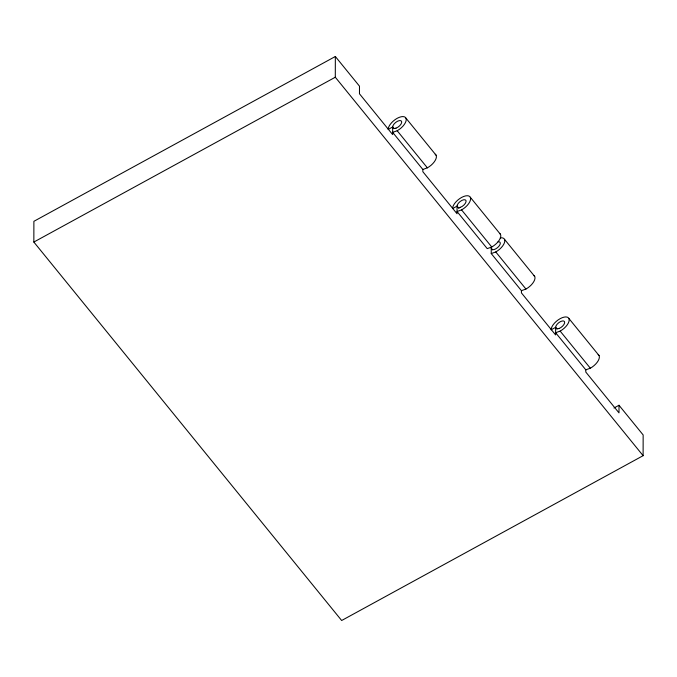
<?xml version="1.0" encoding="UTF-8"?>
<svg xmlns="http://www.w3.org/2000/svg" width="677" height="677" viewBox="0 0 677 677"><rect width="100%" height="100%" fill="white"/><g stroke="black" fill="none" stroke-linecap="round" stroke-linejoin="round"><path stroke-width="1.02" d="M613.98 408.011L619.006 405.261L643.15 434.947L643.116 455.68L341.657 620.504L33.85 242.053L33.884 221.32L335.343 56.496L359.487 86.174L359.47 93.79L392.668 134.605L392.677 126.988L388.158 129.459A10.874 5.171 -39.1 0 1 397.213 118.297A10.874 5.171 -39.1 0 1 406.242 119.575A10.874 5.171 -39.1 0 1 397.187 130.737L392.668 132.379L422.846 169.478L422.846 171.704L457.043 213.754L457.06 206.138L452.532 208.618A10.874 5.171 -39.1 0 1 461.587 197.447A10.874 5.171 -39.1 0 1 470.625 198.725A10.874 5.171 -39.1 0 1 461.57 209.887L457.051 211.529L487.228 248.628L491.747 246.995A10.874 5.171 -39.1 0 0 499.592 233.379M643.116 455.68L335.301 77.229L335.343 56.496M619.006 405.261L618.998 412.877L585.8 372.062L585.8 369.837L555.622 332.729L560.15 331.095A10.874 5.171 -39.1 0 0 569.205 319.925A10.874 5.171 -39.1 0 0 560.167 318.655A10.874 5.171 -39.1 0 0 551.112 329.817L555.639 327.346L555.622 334.954L521.425 292.904L521.425 290.678L491.248 253.57L491.257 248.188L492.568 249.805M33.85 242.053L335.301 77.229M435.218 154.229A10.874 5.171 -39.1 0 1 427.365 167.837L422.846 169.478M500.311 237.855A10.874 5.171 -39.1 0 1 504.509 242.552A10.874 5.171 -39.1 0 1 495.767 251.937L491.248 253.579M533.798 275.429A10.874 5.171 -39.1 0 1 525.944 289.045L521.425 290.678M598.172 354.579A10.874 5.171 -39.1 0 1 590.327 368.195L585.8 369.837M405.938 118.128L436.115 155.236M470.32 197.286L500.498 234.386M504.517 239.336L534.695 276.436M568.9 318.486L599.077 355.586M397.187 130.737L427.365 167.837M461.57 209.887L491.747 246.995M495.767 251.937L525.944 289.045M560.15 331.095L590.327 368.195M392.677 126.988L393.98 128.596M457.06 206.138L459.023 208.558M555.639 327.346L556.951 328.954M498.044 241.791A5.433 2.581 -39.1 0 1 499.871 244.795A5.433 2.581 -39.1 0 1 494.227 249.491A5.433 2.581 -39.1 0 1 491.409 247.3M558.982 328.514A5.433 2.581 -39.1 0 0 564.525 321.677A5.433 2.581 -39.1 0 0 556.968 324.418A5.433 2.581 -39.1 0 0 558.982 328.514M460.402 207.314A5.433 2.581 -39.1 0 0 465.945 200.477A5.433 2.581 -39.1 0 0 458.388 203.218A5.433 2.581 -39.1 0 0 460.402 207.314M396.028 128.156A5.433 2.581 -39.1 0 0 401.571 121.318A5.433 2.581 -39.1 0 0 394.006 124.069A5.433 2.581 -39.1 0 0 396.028 128.156"/></g></svg>
